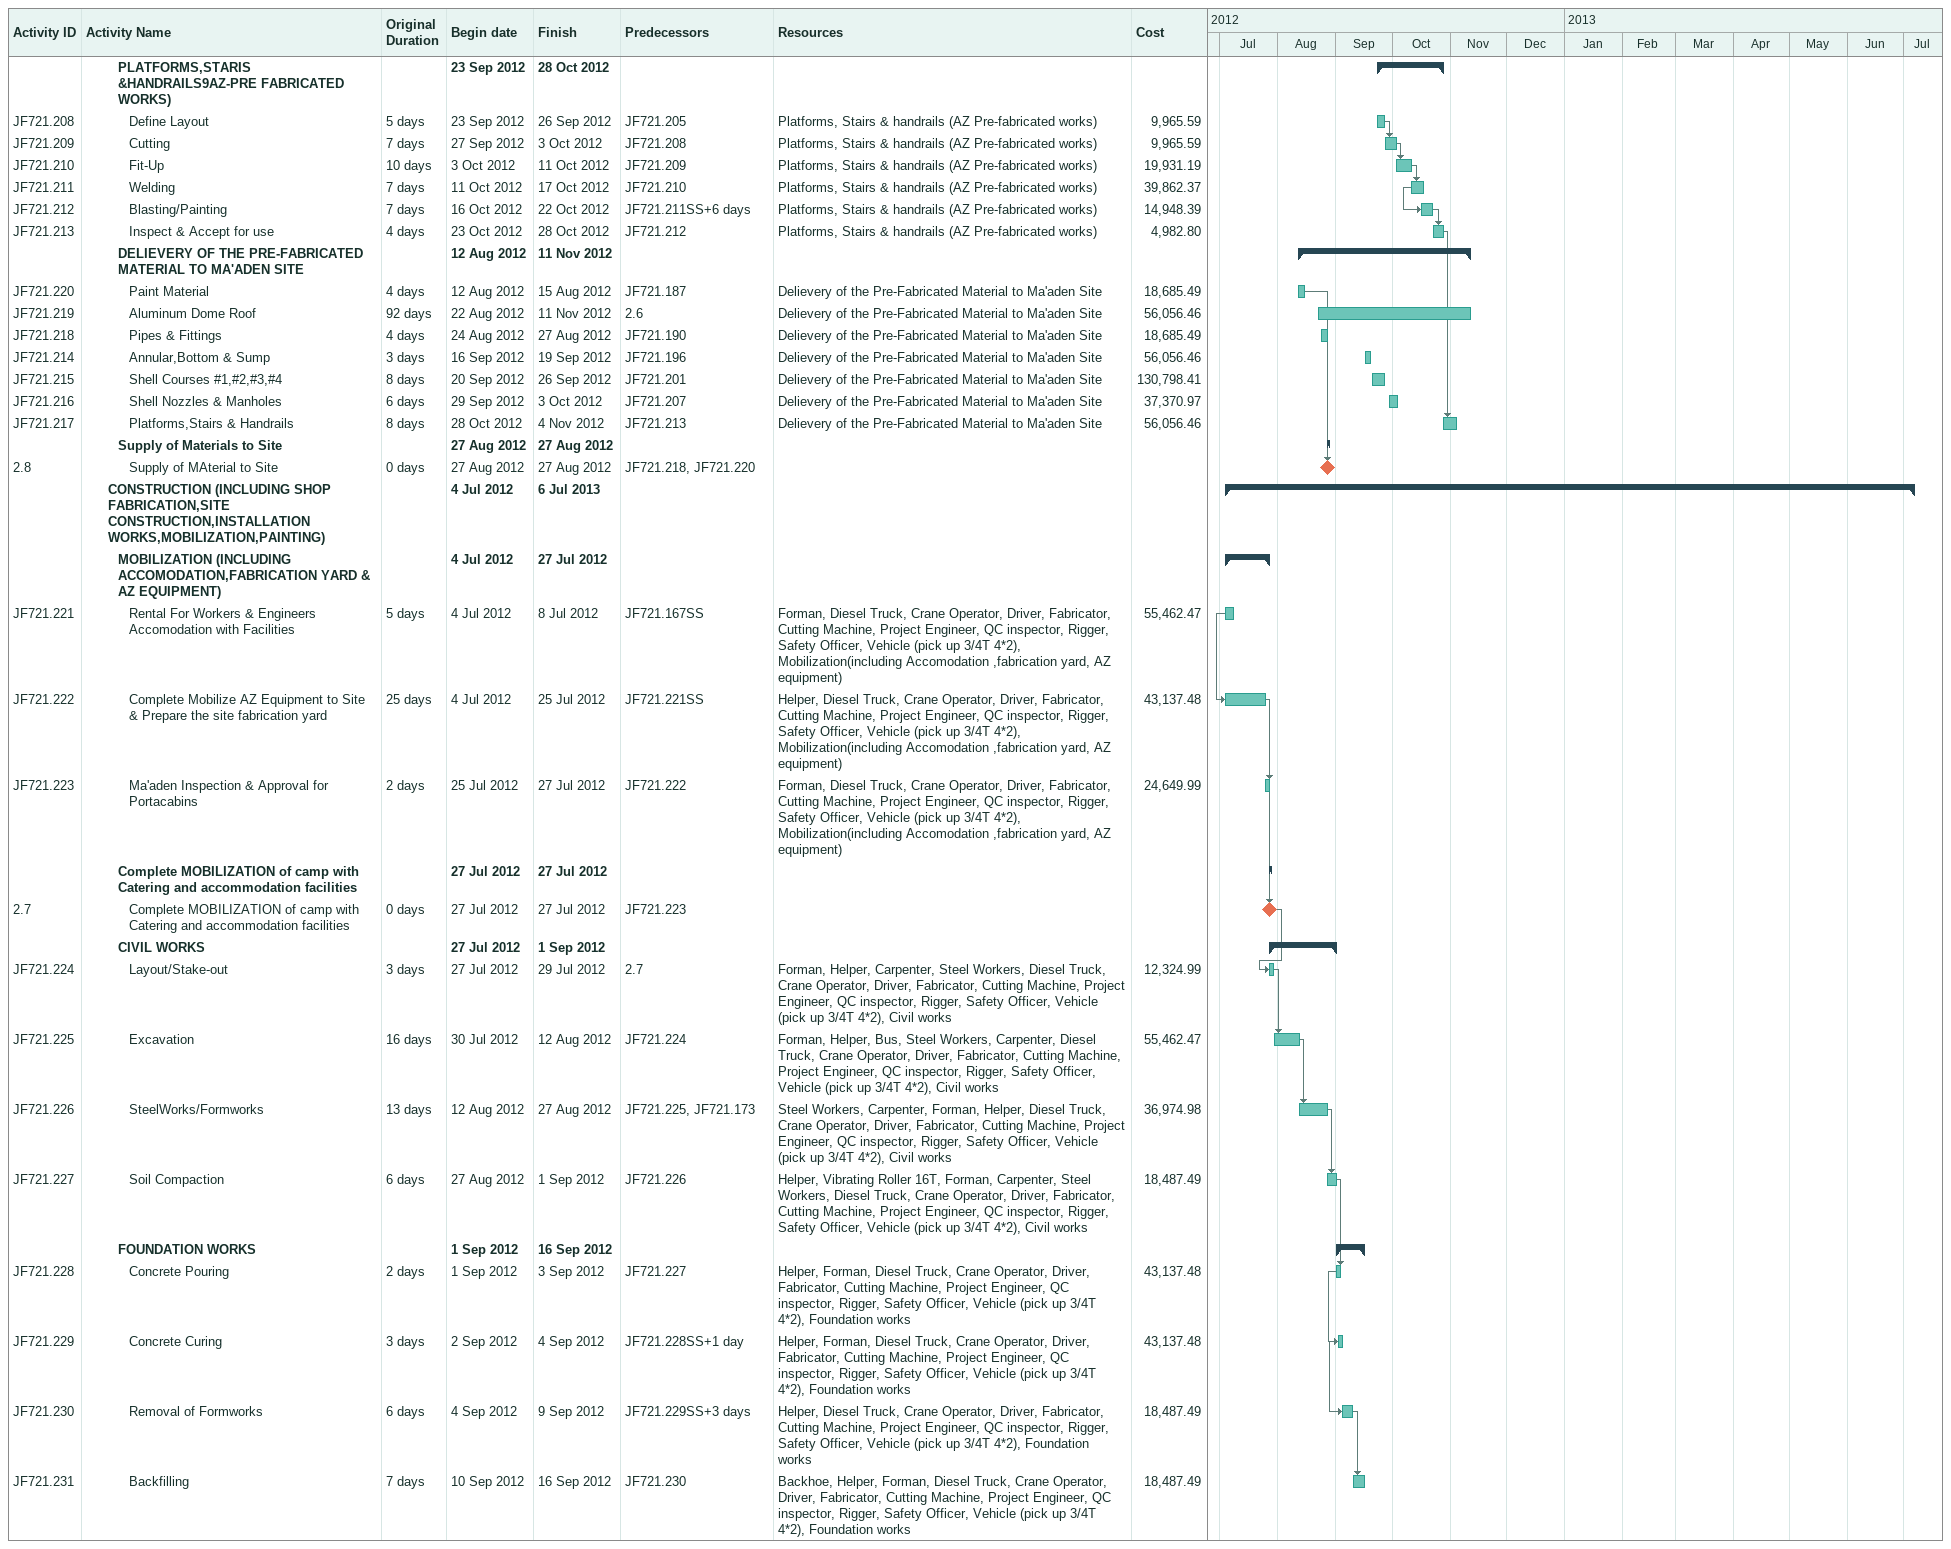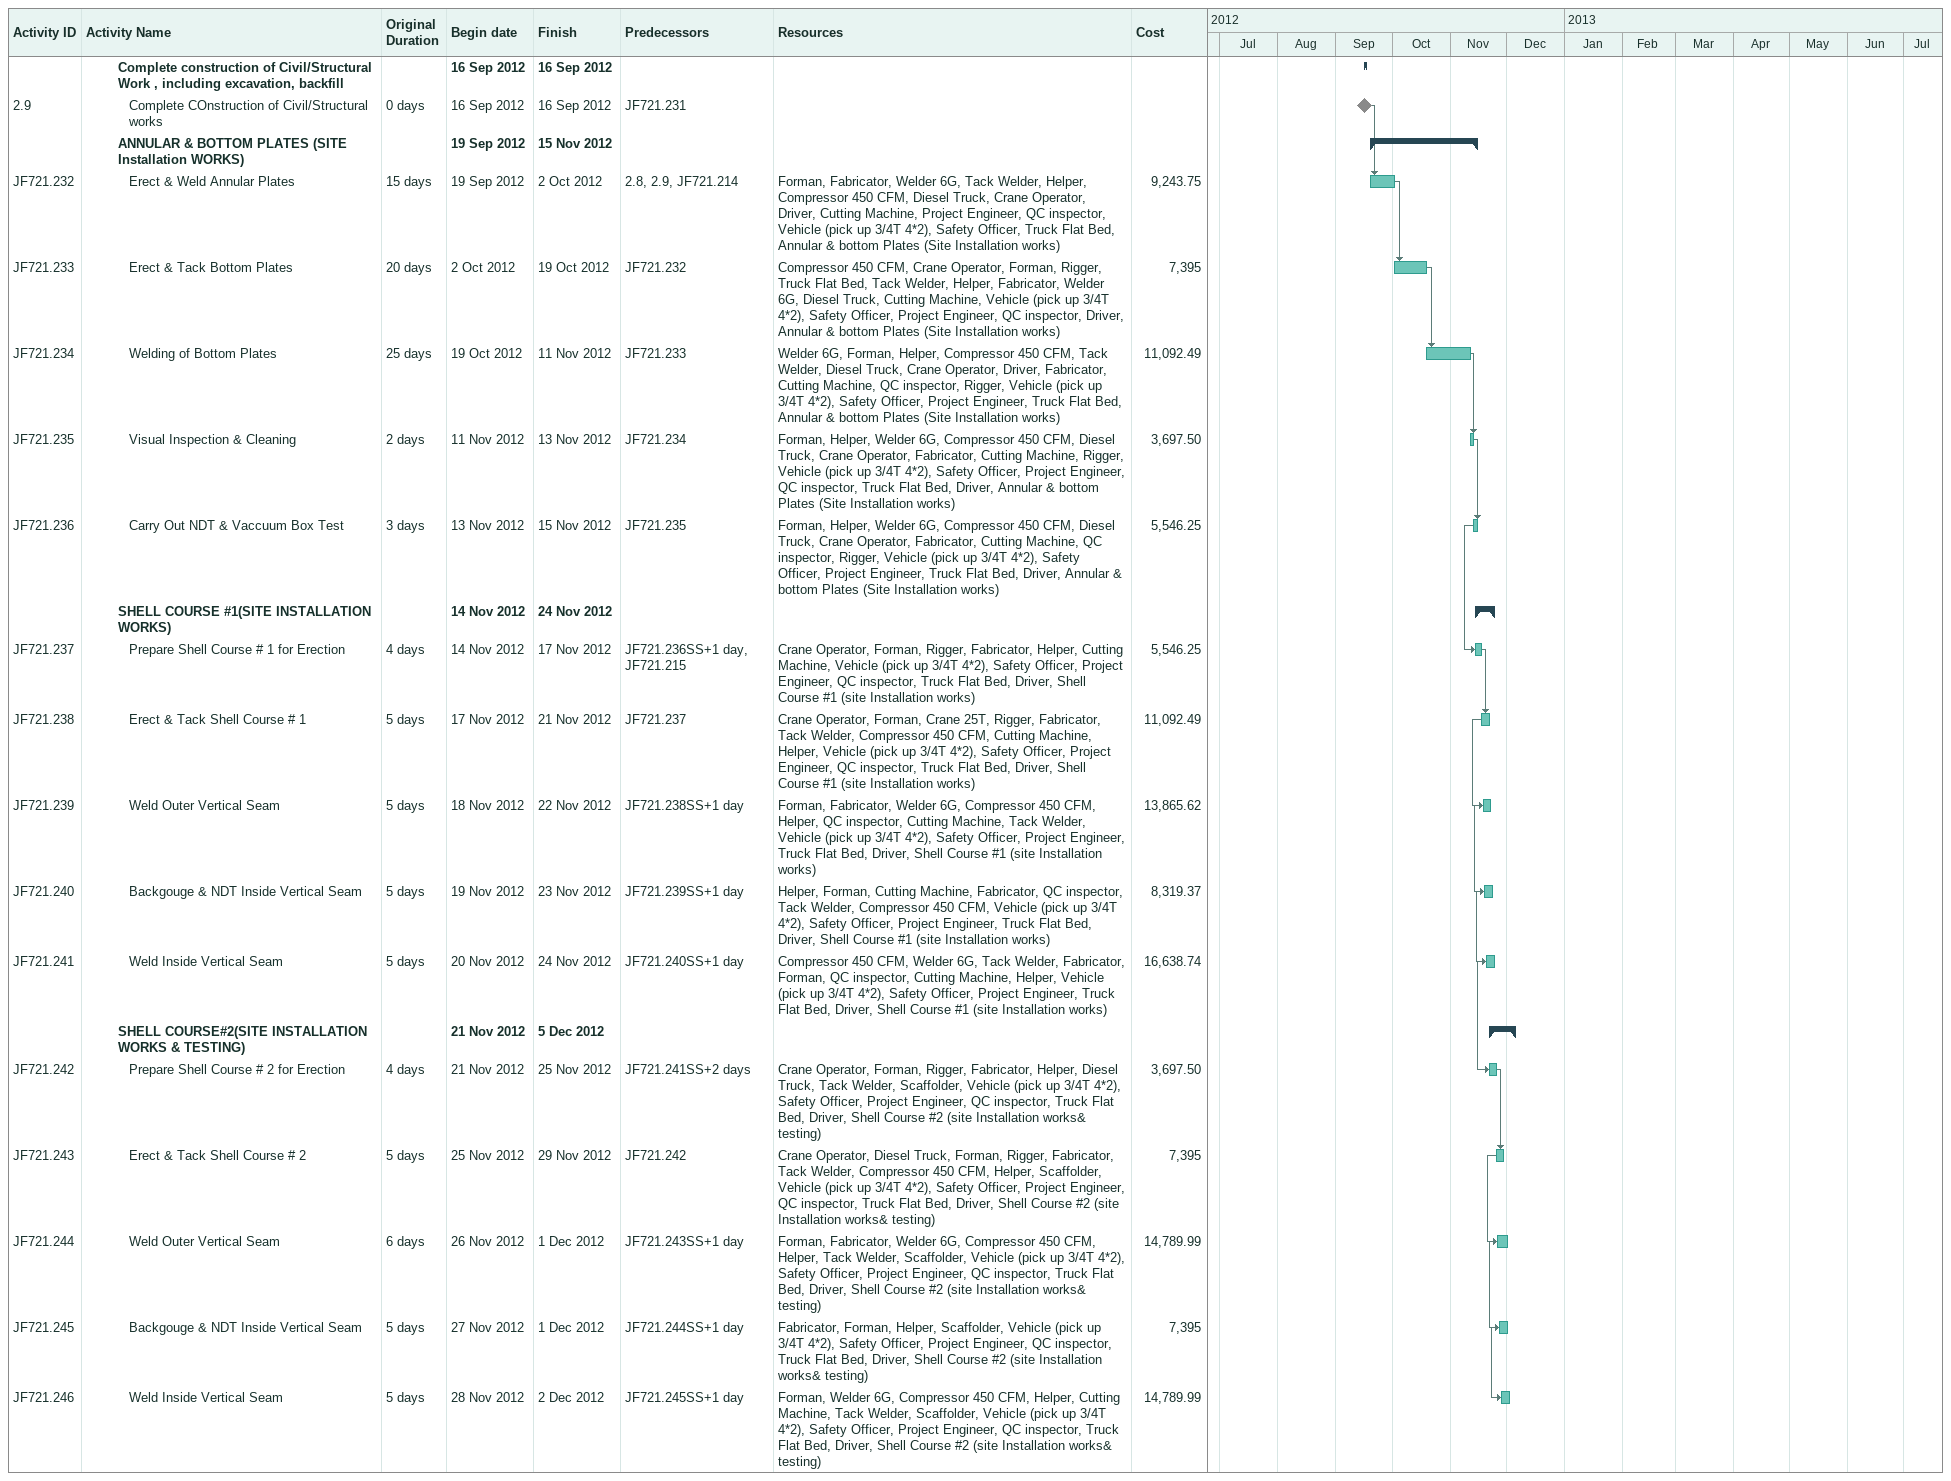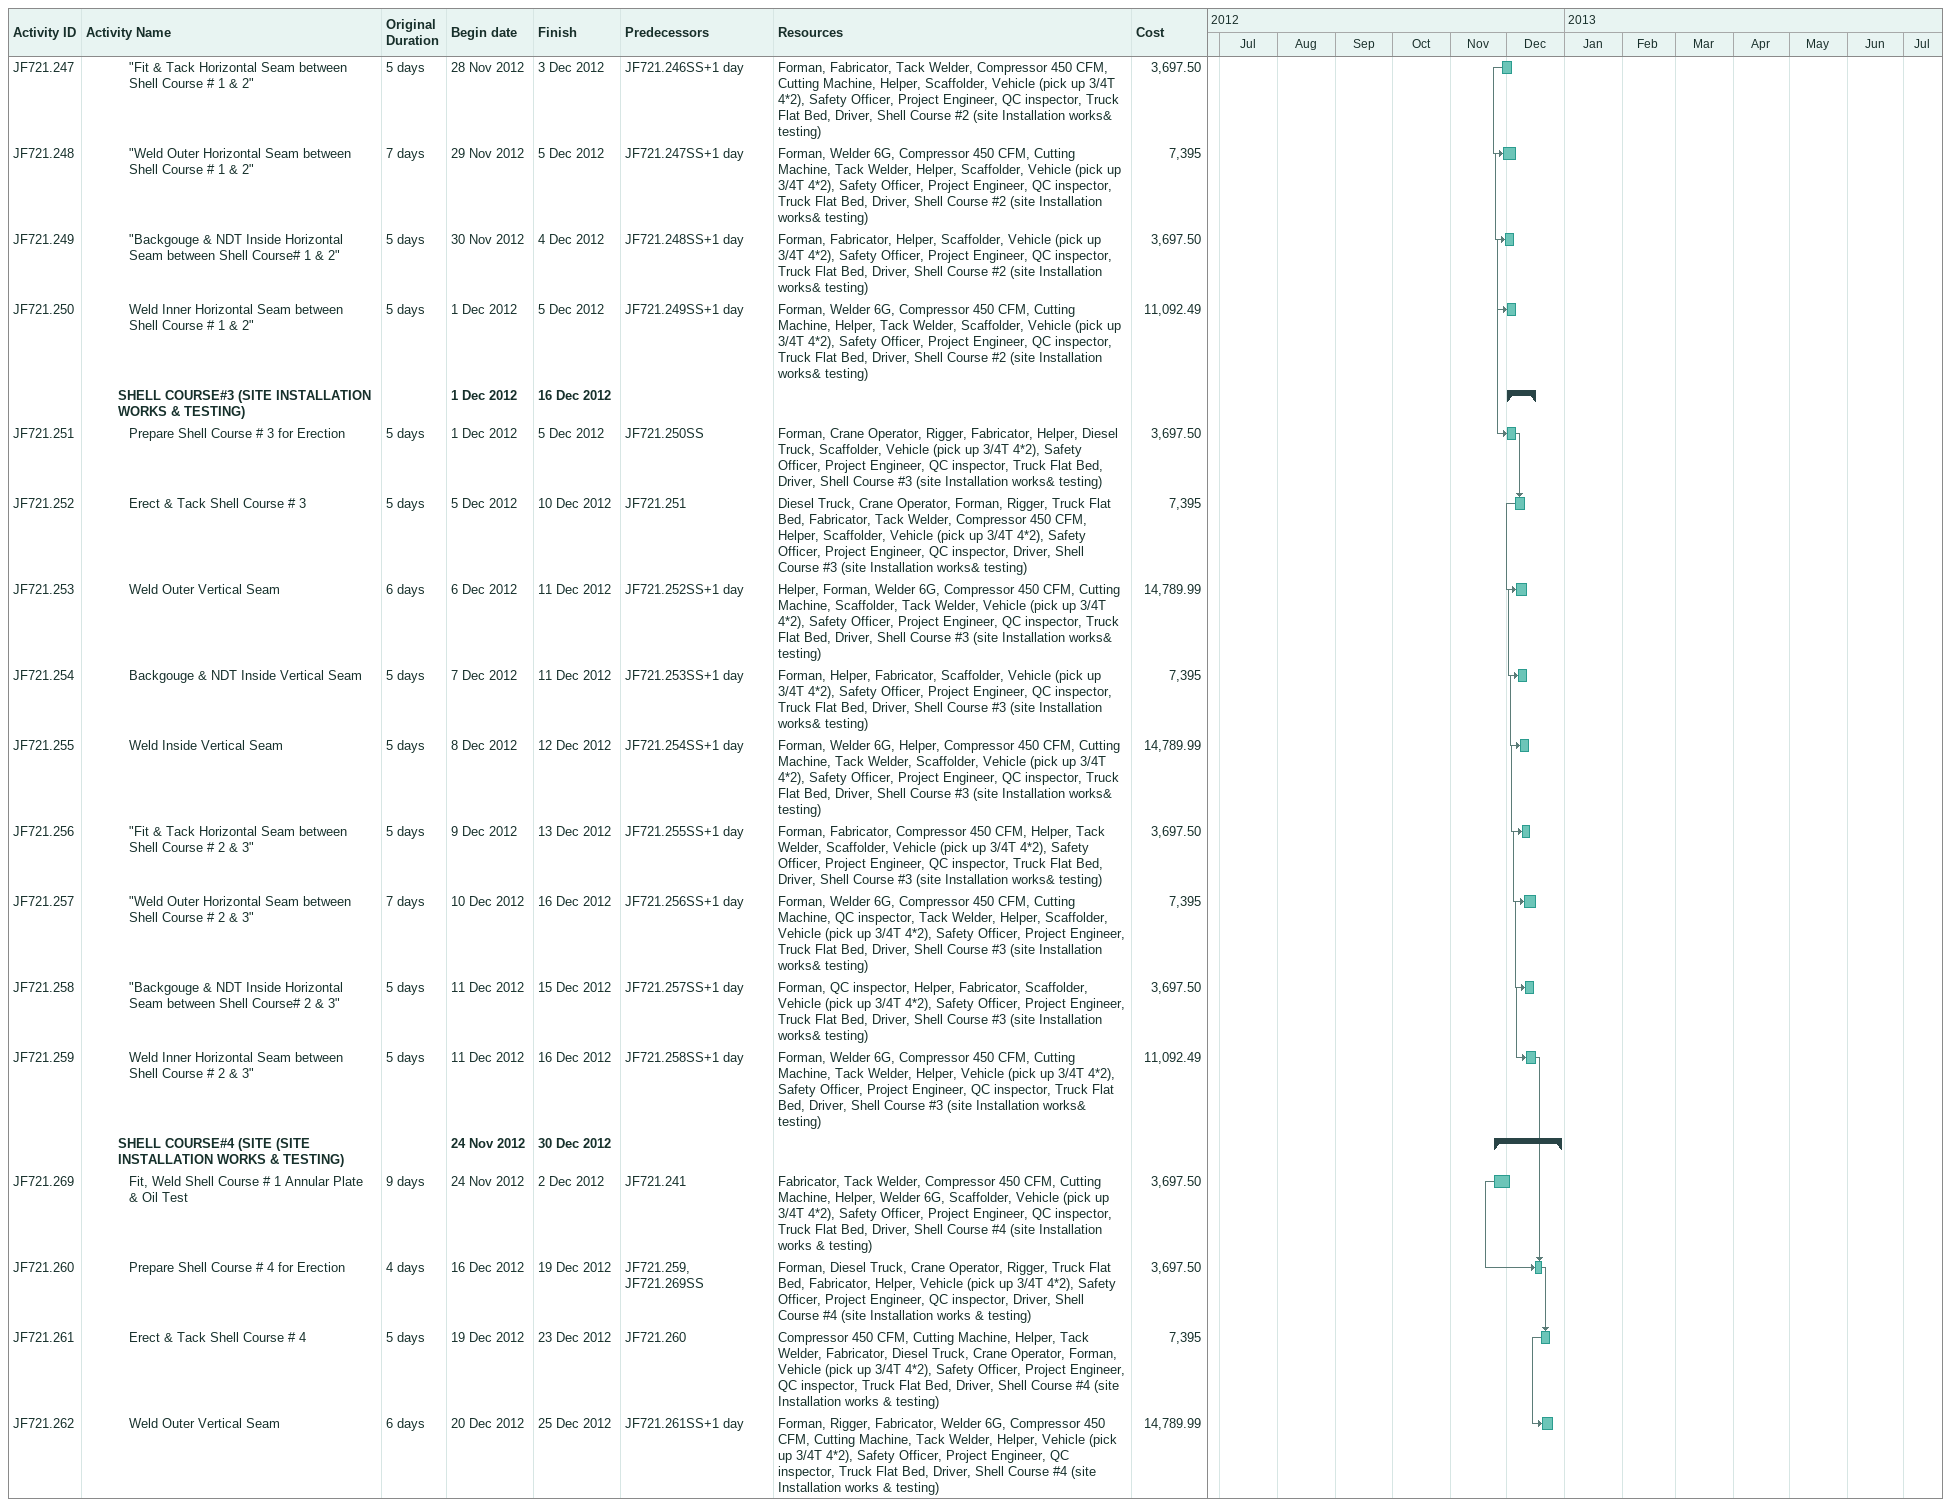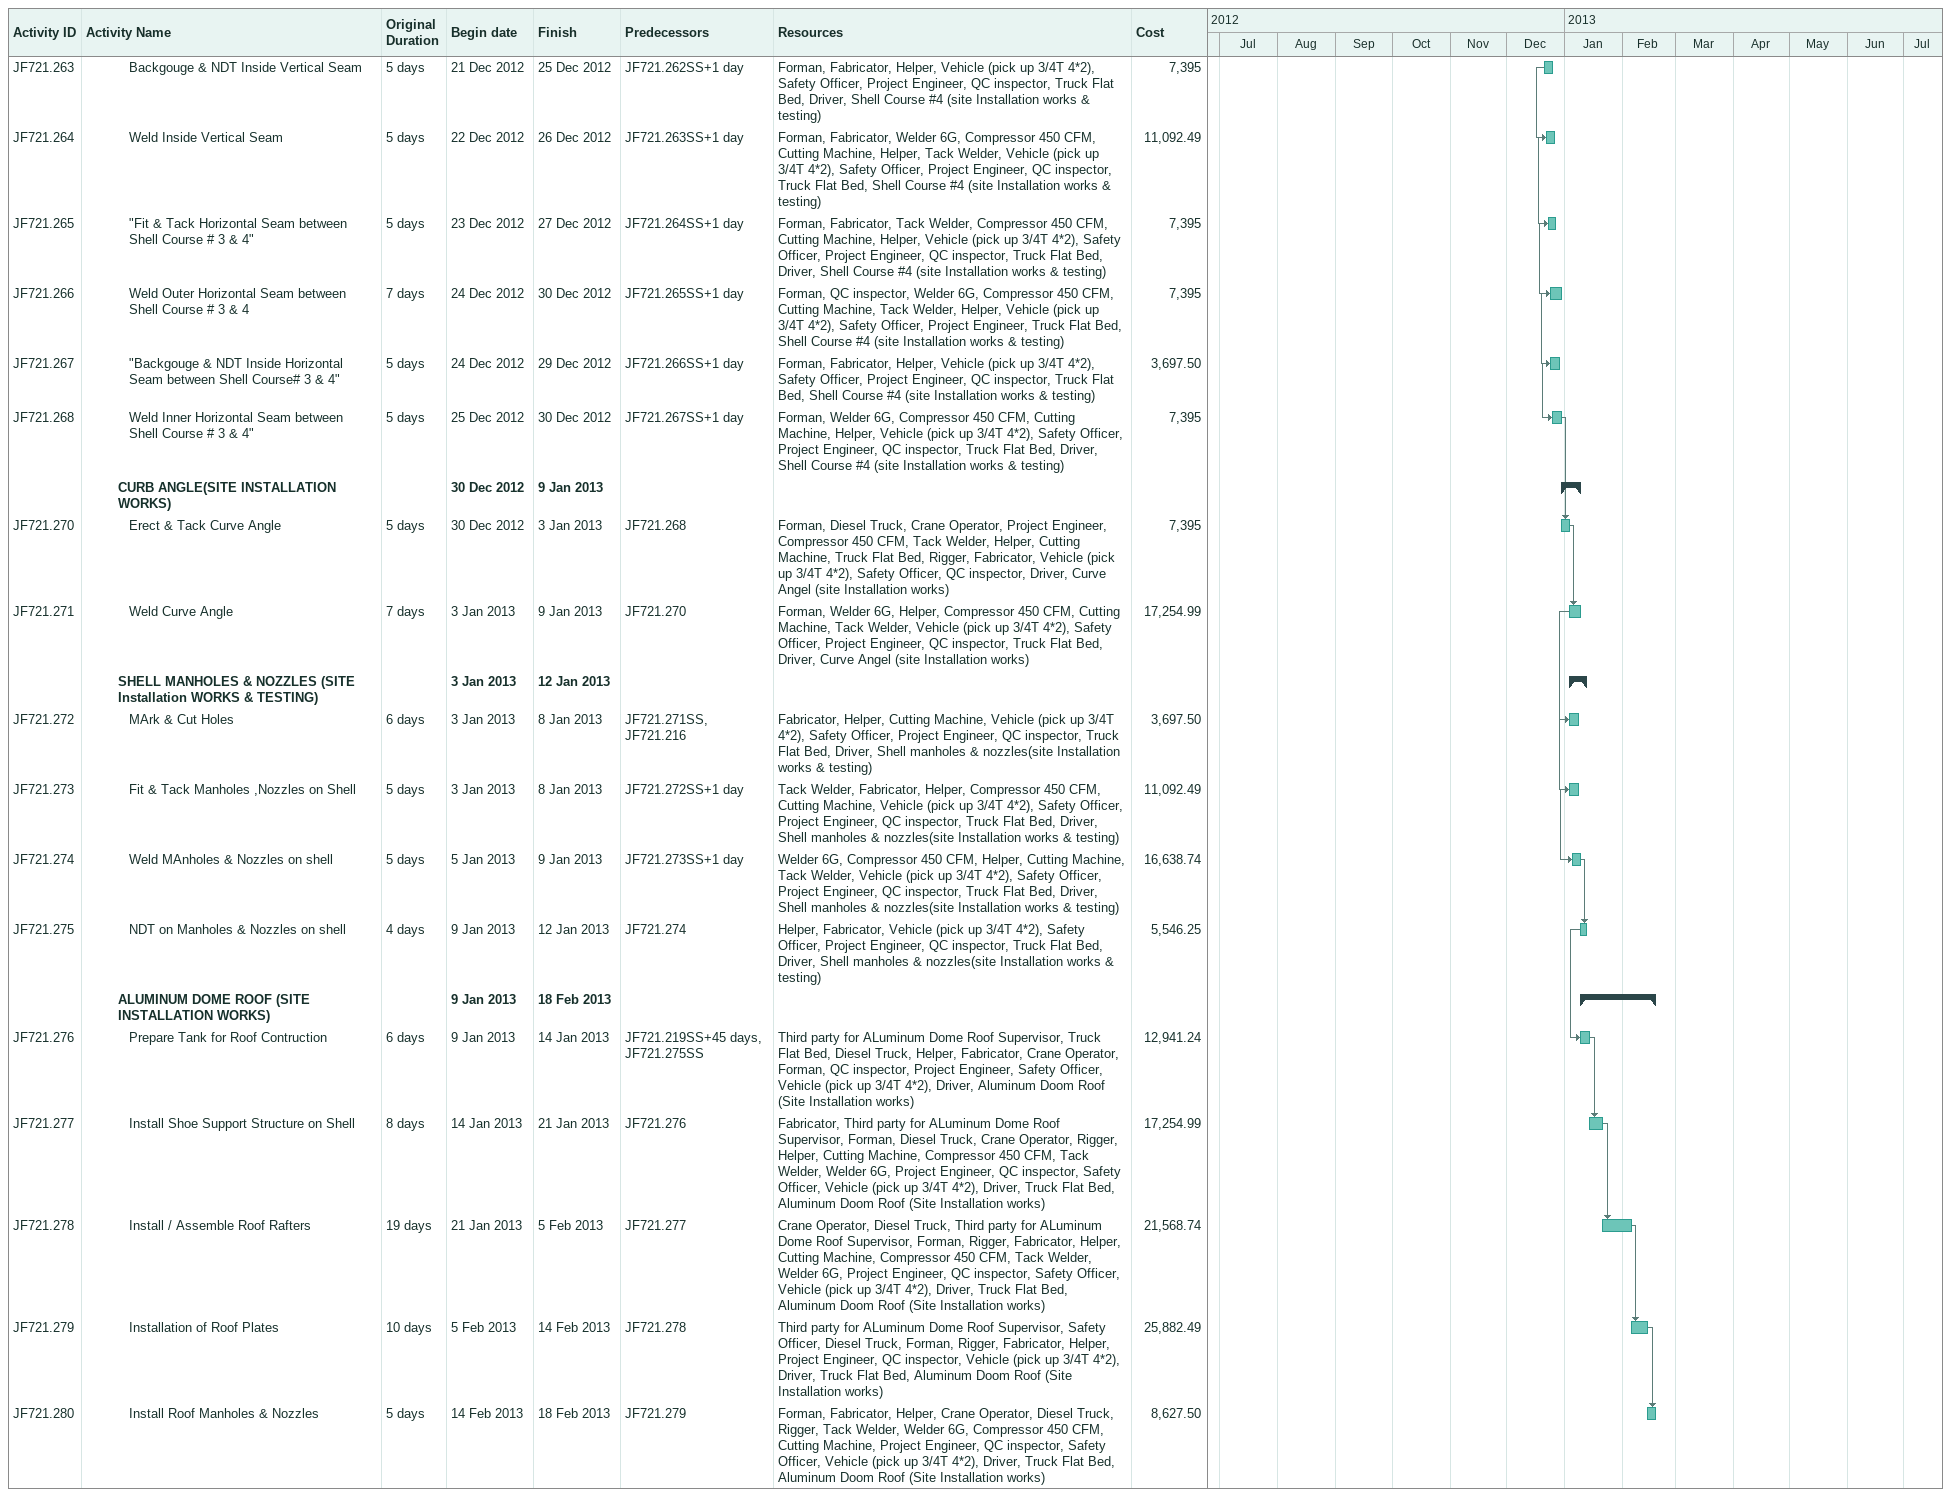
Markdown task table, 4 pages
| ID | Level | Task | Original duration | Start | Finish | Predecessors | Resources | Cost |
|---|---|---|---|---|---|---|---|---|
|  | 4 | **PLATFORMS,STARIS &HANDRAILS9AZ-PRE FABRICATED WORKS)** |  | 2012-09-23 | 2012-10-28 |  |  |  |
| JF721.208 | 5 | Define Layout | 5d | 2012-09-23 | 2012-09-26 | JF721.205 | Platforms, Stairs & handrails (AZ Pre-fabricated works) | 9965.59 |
| JF721.209 | 5 | Cutting | 7d | 2012-09-27 | 2012-10-03 | JF721.208 | Platforms, Stairs & handrails (AZ Pre-fabricated works) | 9965.59 |
| JF721.210 | 5 | Fit-Up | 10d | 2012-10-03 | 2012-10-11 | JF721.209 | Platforms, Stairs & handrails (AZ Pre-fabricated works) | 19931.19 |
| JF721.211 | 5 | Welding | 7d | 2012-10-11 | 2012-10-17 | JF721.210 | Platforms, Stairs & handrails (AZ Pre-fabricated works) | 39862.37 |
| JF721.212 | 5 | Blasting/Painting | 7d | 2012-10-16 | 2012-10-22 | JF721.211SS+6d | Platforms, Stairs & handrails (AZ Pre-fabricated works) | 14948.39 |
| JF721.213 | 5 | Inspect & Accept for use | 4d | 2012-10-23 | 2012-10-28 | JF721.212 | Platforms, Stairs & handrails (AZ Pre-fabricated works) | 4982.80 |
|  | 4 | **DELIEVERY OF THE PRE-FABRICATED MATERIAL TO MA'ADEN SITE** |  | 2012-08-12 | 2012-11-11 |  |  |  |
| JF721.220 | 5 | Paint Material | 4d | 2012-08-12 | 2012-08-15 | JF721.187 | Delievery of the Pre-Fabricated Material to Ma'aden Site | 18685.49 |
| JF721.219 | 5 | Aluminum Dome Roof | 92d | 2012-08-22 | 2012-11-11 | 2.6 | Delievery of the Pre-Fabricated Material to Ma'aden Site | 56056.46 |
| JF721.218 | 5 | Pipes & Fittings | 4d | 2012-08-24 | 2012-08-27 | JF721.190 | Delievery of the Pre-Fabricated Material to Ma'aden Site | 18685.49 |
| JF721.214 | 5 | Annular,Bottom & Sump | 3d | 2012-09-16 | 2012-09-19 | JF721.196 | Delievery of the Pre-Fabricated Material to Ma'aden Site | 56056.46 |
| JF721.215 | 5 | Shell Courses #1,#2,#3,#4 | 8d | 2012-09-20 | 2012-09-26 | JF721.201 | Delievery of the Pre-Fabricated Material to Ma'aden Site | 130798.41 |
| JF721.216 | 5 | Shell Nozzles & Manholes | 6d | 2012-09-29 | 2012-10-03 | JF721.207 | Delievery of the Pre-Fabricated Material to Ma'aden Site | 37370.97 |
| JF721.217 | 5 | Platforms,Stairs & Handrails | 8d | 2012-10-28 | 2012-11-04 | JF721.213 | Delievery of the Pre-Fabricated Material to Ma'aden Site | 56056.46 |
|  | 4 | **Supply of Materials to Site** |  | 2012-08-27 | 2012-08-27 |  |  |  |
| 2.8 | 5 | Supply of MAterial to Site | 0d | 2012-08-27 | 2012-08-27 | JF721.218, JF721.220 |  |  |
|  | 3 | **CONSTRUCTION (INCLUDING SHOP FABRICATION,SITE CONSTRUCTION,INSTALLATION WORKS,MOBILIZATION,PAINTING)** |  | 2012-07-04 | 2013-07-06 |  |  |  |
|  | 4 | **MOBILIZATION (INCLUDING ACCOMODATION,FABRICATION YARD & AZ EQUIPMENT)** |  | 2012-07-04 | 2012-07-27 |  |  |  |
| JF721.221 | 5 | Rental For Workers & Engineers Accomodation with Facilities | 5d | 2012-07-04 | 2012-07-08 | JF721.167SS | Forman, Diesel Truck, Crane Operator, Driver, Fabricator, Cutting Machine, Project Engineer, QC inspector, Rigger, Safety Officer, Vehicle (pick up 3/4T 4*2), Mobilization(including Accomodation ,fabrication yard, AZ equipment) | 55462.47 |
| JF721.222 | 5 | Complete Mobilize AZ Equipment to Site & Prepare the site fabrication yard | 25d | 2012-07-04 | 2012-07-25 | JF721.221SS | Helper, Diesel Truck, Crane Operator, Driver, Fabricator, Cutting Machine, Project Engineer, QC inspector, Rigger, Safety Officer, Vehicle (pick up 3/4T 4*2), Mobilization(including Accomodation ,fabrication yard, AZ equipment) | 43137.48 |
| JF721.223 | 5 | Ma'aden Inspection & Approval for Portacabins | 2d | 2012-07-25 | 2012-07-27 | JF721.222 | Forman, Diesel Truck, Crane Operator, Driver, Fabricator, Cutting Machine, Project Engineer, QC inspector, Rigger, Safety Officer, Vehicle (pick up 3/4T 4*2), Mobilization(including Accomodation ,fabrication yard, AZ equipment) | 24649.99 |
|  | 4 | **Complete MOBILIZATION of camp with Catering and accommodation facilities** |  | 2012-07-27 | 2012-07-27 |  |  |  |
| 2.7 | 5 | Complete MOBILIZATION of camp with Catering and accommodation facilities | 0d | 2012-07-27 | 2012-07-27 | JF721.223 |  |  |
|  | 4 | **CIVIL WORKS** |  | 2012-07-27 | 2012-09-01 |  |  |  |
| JF721.224 | 5 | Layout/Stake-out | 3d | 2012-07-27 | 2012-07-29 | 2.7 | Forman, Helper, Carpenter, Steel Workers, Diesel Truck, Crane Operator, Driver, Fabricator, Cutting Machine, Project Engineer, QC inspector, Rigger, Safety Officer, Vehicle (pick up 3/4T 4*2), Civil works | 12324.99 |
| JF721.225 | 5 | Excavation | 16d | 2012-07-30 | 2012-08-12 | JF721.224 | Forman, Helper, Bus, Steel Workers, Carpenter, Diesel Truck, Crane Operator, Driver, Fabricator, Cutting Machine, Project Engineer, QC inspector, Rigger, Safety Officer, Vehicle (pick up 3/4T 4*2), Civil works | 55462.47 |
| JF721.226 | 5 | SteelWorks/Formworks | 13d | 2012-08-12 | 2012-08-27 | JF721.225, JF721.173 | Steel Workers, Carpenter, Forman, Helper, Diesel Truck, Crane Operator, Driver, Fabricator, Cutting Machine, Project Engineer, QC inspector, Rigger, Safety Officer, Vehicle (pick up 3/4T 4*2), Civil works | 36974.98 |
| JF721.227 | 5 | Soil Compaction | 6d | 2012-08-27 | 2012-09-01 | JF721.226 | Helper, Vibrating Roller 16T, Forman, Carpenter, Steel Workers, Diesel Truck, Crane Operator, Driver, Fabricator, Cutting Machine, Project Engineer, QC inspector, Rigger, Safety Officer, Vehicle (pick up 3/4T 4*2), Civil works | 18487.49 |
|  | 4 | **FOUNDATION WORKS** |  | 2012-09-01 | 2012-09-16 |  |  |  |
| JF721.228 | 5 | Concrete Pouring | 2d | 2012-09-01 | 2012-09-03 | JF721.227 | Helper, Forman, Diesel Truck, Crane Operator, Driver, Fabricator, Cutting Machine, Project Engineer, QC inspector, Rigger, Safety Officer, Vehicle (pick up 3/4T 4*2), Foundation works | 43137.48 |
| JF721.229 | 5 | Concrete Curing | 3d | 2012-09-02 | 2012-09-04 | JF721.228SS+1d | Helper, Forman, Diesel Truck, Crane Operator, Driver, Fabricator, Cutting Machine, Project Engineer, QC inspector, Rigger, Safety Officer, Vehicle (pick up 3/4T 4*2), Foundation works | 43137.48 |
| JF721.230 | 5 | Removal of Formworks | 6d | 2012-09-04 | 2012-09-09 | JF721.229SS+3d | Helper, Diesel Truck, Crane Operator, Driver, Fabricator, Cutting Machine, Project Engineer, QC inspector, Rigger, Safety Officer, Vehicle (pick up 3/4T 4*2), Foundation works | 18487.49 |
| JF721.231 | 5 | Backfilling | 7d | 2012-09-10 | 2012-09-16 | JF721.230 | Backhoe, Helper, Forman, Diesel Truck, Crane Operator, Driver, Fabricator, Cutting Machine, Project Engineer, QC inspector, Rigger, Safety Officer, Vehicle (pick up 3/4T 4*2), Foundation works | 18487.49 |
|  | 4 | **Complete construction of Civil/Structural Work , including excavation, backfill** |  | 2012-09-16 | 2012-09-16 |  |  |  |
| 2.9 | 5 | Complete COnstruction of Civil/Structural works | 0d | 2012-09-16 | 2012-09-16 | JF721.231 |  |  |
|  | 4 | **ANNULAR & BOTTOM PLATES (SITE Installation WORKS)** |  | 2012-09-19 | 2012-11-15 |  |  |  |
| JF721.232 | 5 | Erect & Weld Annular Plates | 15d | 2012-09-19 | 2012-10-02 | 2.8, 2.9, JF721.214 | Forman, Fabricator, Welder 6G, Tack Welder, Helper, Compressor 450 CFM, Diesel Truck, Crane Operator, Driver, Cutting Machine, Project Engineer, QC inspector, Vehicle (pick up 3/4T 4*2), Safety Officer, Truck Flat Bed, Annular & bottom Plates (Site Installation works) | 9243.75 |
| JF721.233 | 5 | Erect & Tack Bottom Plates | 20d | 2012-10-02 | 2012-10-19 | JF721.232 | Compressor 450 CFM, Crane Operator, Forman, Rigger, Truck Flat Bed, Tack Welder, Helper, Fabricator, Welder 6G, Diesel Truck, Cutting Machine, Vehicle (pick up 3/4T 4*2), Safety Officer, Project Engineer, QC inspector, Driver, Annular & bottom Plates (Site Installation works) | 7395 |
| JF721.234 | 5 | Welding of Bottom Plates | 25d | 2012-10-19 | 2012-11-11 | JF721.233 | Welder 6G, Forman, Helper, Compressor 450 CFM, Tack Welder, Diesel Truck, Crane Operator, Driver, Fabricator, Cutting Machine, QC inspector, Rigger, Vehicle (pick up 3/4T 4*2), Safety Officer, Project Engineer, Truck Flat Bed, Annular & bottom Plates (Site Installation works) | 11092.49 |
| JF721.235 | 5 | Visual Inspection & Cleaning | 2d | 2012-11-11 | 2012-11-13 | JF721.234 | Forman, Helper, Welder 6G, Compressor 450 CFM, Diesel Truck, Crane Operator, Fabricator, Cutting Machine, Rigger, Vehicle (pick up 3/4T 4*2), Safety Officer, Project Engineer, QC inspector, Truck Flat Bed, Driver, Annular & bottom Plates (Site Installation works) | 3697.50 |
| JF721.236 | 5 | Carry Out NDT & Vaccuum Box Test | 3d | 2012-11-13 | 2012-11-15 | JF721.235 | Forman, Helper, Welder 6G, Compressor 450 CFM, Diesel Truck, Crane Operator, Fabricator, Cutting Machine, QC inspector, Rigger, Vehicle (pick up 3/4T 4*2), Safety Officer, Project Engineer, Truck Flat Bed, Driver, Annular & bottom Plates (Site Installation works) | 5546.25 |
|  | 4 | **SHELL COURSE #1(SITE INSTALLATION WORKS)** |  | 2012-11-14 | 2012-11-24 |  |  |  |
| JF721.237 | 5 | Prepare Shell Course # 1 for Erection | 4d | 2012-11-14 | 2012-11-17 | JF721.236SS+1d, JF721.215 | Crane Operator, Forman, Rigger, Fabricator, Helper, Cutting Machine, Vehicle (pick up 3/4T 4*2), Safety Officer, Project Engineer, QC inspector, Truck Flat Bed, Driver, Shell Course #1 (site Installation works) | 5546.25 |
| JF721.238 | 5 | Erect & Tack Shell Course # 1 | 5d | 2012-11-17 | 2012-11-21 | JF721.237 | Crane Operator, Forman, Crane 25T, Rigger, Fabricator, Tack Welder, Compressor 450 CFM, Cutting Machine, Helper, Vehicle (pick up 3/4T 4*2), Safety Officer, Project Engineer, QC inspector, Truck Flat Bed, Driver, Shell Course #1 (site Installation works) | 11092.49 |
| JF721.239 | 5 | Weld Outer Vertical Seam | 5d | 2012-11-18 | 2012-11-22 | JF721.238SS+1d | Forman, Fabricator, Welder 6G, Compressor 450 CFM, Helper, QC inspector, Cutting Machine, Tack Welder, Vehicle (pick up 3/4T 4*2), Safety Officer, Project Engineer, Truck Flat Bed, Driver, Shell Course #1 (site Installation works) | 13865.62 |
| JF721.240 | 5 | Backgouge & NDT Inside Vertical Seam | 5d | 2012-11-19 | 2012-11-23 | JF721.239SS+1d | Helper, Forman, Cutting Machine, Fabricator, QC inspector, Tack Welder, Compressor 450 CFM, Vehicle (pick up 3/4T 4*2), Safety Officer, Project Engineer, Truck Flat Bed, Driver, Shell Course #1 (site Installation works) | 8319.37 |
| JF721.241 | 5 | Weld Inside Vertical Seam | 5d | 2012-11-20 | 2012-11-24 | JF721.240SS+1d | Compressor 450 CFM, Welder 6G, Tack Welder, Fabricator, Forman, QC inspector, Cutting Machine, Helper, Vehicle (pick up 3/4T 4*2), Safety Officer, Project Engineer, Truck Flat Bed, Driver, Shell Course #1 (site Installation works) | 16638.74 |
|  | 4 | **SHELL COURSE#2(SITE INSTALLATION WORKS & TESTING)** |  | 2012-11-21 | 2012-12-05 |  |  |  |
| JF721.242 | 5 | Prepare Shell Course # 2 for Erection | 4d | 2012-11-21 | 2012-11-25 | JF721.241SS+2d | Crane Operator, Forman, Rigger, Fabricator, Helper, Diesel Truck, Tack Welder, Scaffolder, Vehicle (pick up 3/4T 4*2), Safety Officer, Project Engineer, QC inspector, Truck Flat Bed, Driver, Shell Course #2 (site Installation works& testing) | 3697.50 |
| JF721.243 | 5 | Erect & Tack Shell Course # 2 | 5d | 2012-11-25 | 2012-11-29 | JF721.242 | Crane Operator, Diesel Truck, Forman, Rigger, Fabricator, Tack Welder, Compressor 450 CFM, Helper, Scaffolder, Vehicle (pick up 3/4T 4*2), Safety Officer, Project Engineer, QC inspector, Truck Flat Bed, Driver, Shell Course #2 (site Installation works& testing) | 7395 |
| JF721.244 | 5 | Weld Outer Vertical Seam | 6d | 2012-11-26 | 2012-12-01 | JF721.243SS+1d | Forman, Fabricator, Welder 6G, Compressor 450 CFM, Helper, Tack Welder, Scaffolder, Vehicle (pick up 3/4T 4*2), Safety Officer, Project Engineer, QC inspector, Truck Flat Bed, Driver, Shell Course #2 (site Installation works& testing) | 14789.99 |
| JF721.245 | 5 | Backgouge & NDT Inside Vertical Seam | 5d | 2012-11-27 | 2012-12-01 | JF721.244SS+1d | Fabricator, Forman, Helper, Scaffolder, Vehicle (pick up 3/4T 4*2), Safety Officer, Project Engineer, QC inspector, Truck Flat Bed, Driver, Shell Course #2 (site Installation works& testing) | 7395 |
| JF721.246 | 5 | Weld Inside Vertical Seam | 5d | 2012-11-28 | 2012-12-02 | JF721.245SS+1d | Forman, Welder 6G, Compressor 450 CFM, Helper, Cutting Machine, Tack Welder, Scaffolder, Vehicle (pick up 3/4T 4*2), Safety Officer, Project Engineer, QC inspector, Truck Flat Bed, Driver, Shell Course #2 (site Installation works& testing) | 14789.99 |
| JF721.247 | 5 | "Fit & Tack Horizontal Seam between Shell Course # 1 & 2" | 5d | 2012-11-28 | 2012-12-03 | JF721.246SS+1d | Forman, Fabricator, Tack Welder, Compressor 450 CFM, Cutting Machine, Helper, Scaffolder, Vehicle (pick up 3/4T 4*2), Safety Officer, Project Engineer, QC inspector, Truck Flat Bed, Driver, Shell Course #2 (site Installation works& testing) | 3697.50 |
| JF721.248 | 5 | "Weld Outer Horizontal Seam between Shell Course # 1 & 2" | 7d | 2012-11-29 | 2012-12-05 | JF721.247SS+1d | Forman, Welder 6G, Compressor 450 CFM, Cutting Machine, Tack Welder, Helper, Scaffolder, Vehicle (pick up 3/4T 4*2), Safety Officer, Project Engineer, QC inspector, Truck Flat Bed, Driver, Shell Course #2 (site Installation works& testing) | 7395 |
| JF721.249 | 5 | "Backgouge & NDT Inside Horizontal Seam between Shell Course# 1 & 2" | 5d | 2012-11-30 | 2012-12-04 | JF721.248SS+1d | Forman, Fabricator, Helper, Scaffolder, Vehicle (pick up 3/4T 4*2), Safety Officer, Project Engineer, QC inspector, Truck Flat Bed, Driver, Shell Course #2 (site Installation works& testing) | 3697.50 |
| JF721.250 | 5 | Weld Inner Horizontal Seam between Shell Course # 1 & 2" | 5d | 2012-12-01 | 2012-12-05 | JF721.249SS+1d | Forman, Welder 6G, Compressor 450 CFM, Cutting Machine, Helper, Tack Welder, Scaffolder, Vehicle (pick up 3/4T 4*2), Safety Officer, Project Engineer, QC inspector, Truck Flat Bed, Driver, Shell Course #2 (site Installation works& testing) | 11092.49 |
|  | 4 | **SHELL COURSE#3 (SITE INSTALLATION WORKS & TESTING)** |  | 2012-12-01 | 2012-12-16 |  |  |  |
| JF721.251 | 5 | Prepare Shell Course # 3 for Erection | 5d | 2012-12-01 | 2012-12-05 | JF721.250SS | Forman, Crane Operator, Rigger, Fabricator, Helper, Diesel Truck, Scaffolder, Vehicle (pick up 3/4T 4*2), Safety Officer, Project Engineer, QC inspector, Truck Flat Bed, Driver, Shell Course #3 (site Installation works& testing) | 3697.50 |
| JF721.252 | 5 | Erect & Tack Shell Course # 3 | 5d | 2012-12-05 | 2012-12-10 | JF721.251 | Diesel Truck, Crane Operator, Forman, Rigger, Truck Flat Bed, Fabricator, Tack Welder, Compressor 450 CFM, Helper, Scaffolder, Vehicle (pick up 3/4T 4*2), Safety Officer, Project Engineer, QC inspector, Driver, Shell Course #3 (site Installation works& testing) | 7395 |
| JF721.253 | 5 | Weld Outer Vertical Seam | 6d | 2012-12-06 | 2012-12-11 | JF721.252SS+1d | Helper, Forman, Welder 6G, Compressor 450 CFM, Cutting Machine, Scaffolder, Tack Welder, Vehicle (pick up 3/4T 4*2), Safety Officer, Project Engineer, QC inspector, Truck Flat Bed, Driver, Shell Course #3 (site Installation works& testing) | 14789.99 |
| JF721.254 | 5 | Backgouge & NDT Inside Vertical Seam | 5d | 2012-12-07 | 2012-12-11 | JF721.253SS+1d | Forman, Helper, Fabricator, Scaffolder, Vehicle (pick up 3/4T 4*2), Safety Officer, Project Engineer, QC inspector, Truck Flat Bed, Driver, Shell Course #3 (site Installation works& testing) | 7395 |
| JF721.255 | 5 | Weld Inside Vertical Seam | 5d | 2012-12-08 | 2012-12-12 | JF721.254SS+1d | Forman, Welder 6G, Helper, Compressor 450 CFM, Cutting Machine, Tack Welder, Scaffolder, Vehicle (pick up 3/4T 4*2), Safety Officer, Project Engineer, QC inspector, Truck Flat Bed, Driver, Shell Course #3 (site Installation works& testing) | 14789.99 |
| JF721.256 | 5 | "Fit & Tack Horizontal Seam between Shell Course # 2 & 3" | 5d | 2012-12-09 | 2012-12-13 | JF721.255SS+1d | Forman, Fabricator, Compressor 450 CFM, Helper, Tack Welder, Scaffolder, Vehicle (pick up 3/4T 4*2), Safety Officer, Project Engineer, QC inspector, Truck Flat Bed, Driver, Shell Course #3 (site Installation works& testing) | 3697.50 |
| JF721.257 | 5 | "Weld Outer Horizontal Seam between Shell Course # 2 & 3" | 7d | 2012-12-10 | 2012-12-16 | JF721.256SS+1d | Forman, Welder 6G, Compressor 450 CFM, Cutting Machine, QC inspector, Tack Welder, Helper, Scaffolder, Vehicle (pick up 3/4T 4*2), Safety Officer, Project Engineer, Truck Flat Bed, Driver, Shell Course #3 (site Installation works& testing) | 7395 |
| JF721.258 | 5 | "Backgouge & NDT Inside Horizontal Seam between Shell Course# 2 & 3" | 5d | 2012-12-11 | 2012-12-15 | JF721.257SS+1d | Forman, QC inspector, Helper, Fabricator, Scaffolder, Vehicle (pick up 3/4T 4*2), Safety Officer, Project Engineer, Truck Flat Bed, Driver, Shell Course #3 (site Installation works& testing) | 3697.50 |
| JF721.259 | 5 | Weld Inner Horizontal Seam between Shell Course # 2 & 3" | 5d | 2012-12-11 | 2012-12-16 | JF721.258SS+1d | Forman, Welder 6G, Compressor 450 CFM, Cutting Machine, Tack Welder, Helper, Vehicle (pick up 3/4T 4*2), Safety Officer, Project Engineer, QC inspector, Truck Flat Bed, Driver, Shell Course #3 (site Installation works& testing) | 11092.49 |
|  | 4 | **SHELL COURSE#4 (SITE (SITE INSTALLATION WORKS & TESTING)** |  | 2012-11-24 | 2012-12-30 |  |  |  |
| JF721.269 | 5 | Fit, Weld Shell Course # 1 Annular Plate & Oil Test | 9d | 2012-11-24 | 2012-12-02 | JF721.241 | Fabricator, Tack Welder, Compressor 450 CFM, Cutting Machine, Helper, Welder 6G, Scaffolder, Vehicle (pick up 3/4T 4*2), Safety Officer, Project Engineer, QC inspector, Truck Flat Bed, Driver, Shell Course #4 (site Installation works & testing) | 3697.50 |
| JF721.260 | 5 | Prepare Shell Course # 4 for Erection | 4d | 2012-12-16 | 2012-12-19 | JF721.259, JF721.269SS | Forman, Diesel Truck, Crane Operator, Rigger, Truck Flat Bed, Fabricator, Helper, Vehicle (pick up 3/4T 4*2), Safety Officer, Project Engineer, QC inspector, Driver, Shell Course #4 (site Installation works & testing) | 3697.50 |
| JF721.261 | 5 | Erect & Tack Shell Course # 4 | 5d | 2012-12-19 | 2012-12-23 | JF721.260 | Compressor 450 CFM, Cutting Machine, Helper, Tack Welder, Fabricator, Diesel Truck, Crane Operator, Forman, Vehicle (pick up 3/4T 4*2), Safety Officer, Project Engineer, QC inspector, Truck Flat Bed, Driver, Shell Course #4 (site Installation works & testing) | 7395 |
| JF721.262 | 5 | Weld Outer Vertical Seam | 6d | 2012-12-20 | 2012-12-25 | JF721.261SS+1d | Forman, Rigger, Fabricator, Welder 6G, Compressor 450 CFM, Cutting Machine, Tack Welder, Helper, Vehicle (pick up 3/4T 4*2), Safety Officer, Project Engineer, QC inspector, Truck Flat Bed, Driver, Shell Course #4 (site Installation works & testing) | 14789.99 |
| JF721.263 | 5 | Backgouge & NDT Inside Vertical Seam | 5d | 2012-12-21 | 2012-12-25 | JF721.262SS+1d | Forman, Fabricator, Helper, Vehicle (pick up 3/4T 4*2), Safety Officer, Project Engineer, QC inspector, Truck Flat Bed, Driver, Shell Course #4 (site Installation works & testing) | 7395 |
| JF721.264 | 5 | Weld Inside Vertical Seam | 5d | 2012-12-22 | 2012-12-26 | JF721.263SS+1d | Forman, Fabricator, Welder 6G, Compressor 450 CFM, Cutting Machine, Helper, Tack Welder, Vehicle (pick up 3/4T 4*2), Safety Officer, Project Engineer, QC inspector, Truck Flat Bed, Shell Course #4 (site Installation works & testing) | 11092.49 |
| JF721.265 | 5 | "Fit & Tack Horizontal Seam between Shell Course # 3 & 4" | 5d | 2012-12-23 | 2012-12-27 | JF721.264SS+1d | Forman, Fabricator, Tack Welder, Compressor 450 CFM, Cutting Machine, Helper, Vehicle (pick up 3/4T 4*2), Safety Officer, Project Engineer, QC inspector, Truck Flat Bed, Driver, Shell Course #4 (site Installation works & testing) | 7395 |
| JF721.266 | 5 | Weld Outer Horizontal Seam between Shell Course # 3 & 4 | 7d | 2012-12-24 | 2012-12-30 | JF721.265SS+1d | Forman, QC inspector, Welder 6G, Compressor 450 CFM, Cutting Machine, Tack Welder, Helper, Vehicle (pick up 3/4T 4*2), Safety Officer, Project Engineer, Truck Flat Bed, Shell Course #4 (site Installation works & testing) | 7395 |
| JF721.267 | 5 | "Backgouge & NDT Inside Horizontal Seam between Shell Course# 3 & 4" | 5d | 2012-12-24 | 2012-12-29 | JF721.266SS+1d | Forman, Fabricator, Helper, Vehicle (pick up 3/4T 4*2), Safety Officer, Project Engineer, QC inspector, Truck Flat Bed, Shell Course #4 (site Installation works & testing) | 3697.50 |
| JF721.268 | 5 | Weld Inner Horizontal Seam between Shell Course # 3 & 4" | 5d | 2012-12-25 | 2012-12-30 | JF721.267SS+1d | Forman, Welder 6G, Compressor 450 CFM, Cutting Machine, Helper, Vehicle (pick up 3/4T 4*2), Safety Officer, Project Engineer, QC inspector, Truck Flat Bed, Driver, Shell Course #4 (site Installation works & testing) | 7395 |
|  | 4 | **CURB ANGLE(SITE INSTALLATION WORKS)** |  | 2012-12-30 | 2013-01-09 |  |  |  |
| JF721.270 | 5 | Erect & Tack Curve Angle | 5d | 2012-12-30 | 2013-01-03 | JF721.268 | Forman, Diesel Truck, Crane Operator, Project Engineer, Compressor 450 CFM, Tack Welder, Helper, Cutting Machine, Truck Flat Bed, Rigger, Fabricator, Vehicle (pick up 3/4T 4*2), Safety Officer, QC inspector, Driver, Curve Angel (site Installation works) | 7395 |
| JF721.271 | 5 | Weld Curve Angle | 7d | 2013-01-03 | 2013-01-09 | JF721.270 | Forman, Welder 6G, Helper, Compressor 450 CFM, Cutting Machine, Tack Welder, Vehicle (pick up 3/4T 4*2), Safety Officer, Project Engineer, QC inspector, Truck Flat Bed, Driver, Curve Angel (site Installation works) | 17254.99 |
|  | 4 | **SHELL MANHOLES & NOZZLES (SITE Installation WORKS & TESTING)** |  | 2013-01-03 | 2013-01-12 |  |  |  |
| JF721.272 | 5 | MArk & Cut Holes | 6d | 2013-01-03 | 2013-01-08 | JF721.271SS, JF721.216 | Fabricator, Helper, Cutting Machine, Vehicle (pick up 3/4T 4*2), Safety Officer, Project Engineer, QC inspector, Truck Flat Bed, Driver, Shell manholes & nozzles(site Installation works & testing) | 3697.50 |
| JF721.273 | 5 | Fit & Tack Manholes ,Nozzles on Shell | 5d | 2013-01-03 | 2013-01-08 | JF721.272SS+1d | Tack Welder, Fabricator, Helper, Compressor 450 CFM, Cutting Machine, Vehicle (pick up 3/4T 4*2), Safety Officer, Project Engineer, QC inspector, Truck Flat Bed, Driver, Shell manholes & nozzles(site Installation works & testing) | 11092.49 |
| JF721.274 | 5 | Weld MAnholes & Nozzles on shell | 5d | 2013-01-05 | 2013-01-09 | JF721.273SS+1d | Welder 6G, Compressor 450 CFM, Helper, Cutting Machine, Tack Welder, Vehicle (pick up 3/4T 4*2), Safety Officer, Project Engineer, QC inspector, Truck Flat Bed, Driver, Shell manholes & nozzles(site Installation works & testing) | 16638.74 |
| JF721.275 | 5 | NDT on Manholes & Nozzles on shell | 4d | 2013-01-09 | 2013-01-12 | JF721.274 | Helper, Fabricator, Vehicle (pick up 3/4T 4*2), Safety Officer, Project Engineer, QC inspector, Truck Flat Bed, Driver, Shell manholes & nozzles(site Installation works & testing) | 5546.25 |
|  | 4 | **ALUMINUM DOME ROOF (SITE INSTALLATION WORKS)** |  | 2013-01-09 | 2013-02-18 |  |  |  |
| JF721.276 | 5 | Prepare Tank for Roof Contruction | 6d | 2013-01-09 | 2013-01-14 | JF721.219SS+45d, JF721.275SS | Third party for ALuminum Dome Roof Supervisor, Truck Flat Bed, Diesel Truck, Helper, Fabricator, Crane Operator, Forman, QC inspector, Project Engineer, Safety Officer, Vehicle (pick up 3/4T 4*2), Driver, Aluminum Doom Roof (Site Installation works) | 12941.24 |
| JF721.277 | 5 | Install Shoe Support Structure on Shell | 8d | 2013-01-14 | 2013-01-21 | JF721.276 | Fabricator, Third party for ALuminum Dome Roof Supervisor, Forman, Diesel Truck, Crane Operator, Rigger, Helper, Cutting Machine, Compressor 450 CFM, Tack Welder, Welder 6G, Project Engineer, QC inspector, Safety Officer, Vehicle (pick up 3/4T 4*2), Driver, Truck Flat Bed, Aluminum Doom Roof (Site Installation works) | 17254.99 |
| JF721.278 | 5 | Install / Assemble Roof Rafters | 19d | 2013-01-21 | 2013-02-05 | JF721.277 | Crane Operator, Diesel Truck, Third party for ALuminum Dome Roof Supervisor, Forman, Rigger, Fabricator, Helper, Cutting Machine, Compressor 450 CFM, Tack Welder, Welder 6G, Project Engineer, QC inspector, Safety Officer, Vehicle (pick up 3/4T 4*2), Driver, Truck Flat Bed, Aluminum Doom Roof (Site Installation works) | 21568.74 |
| JF721.279 | 5 | Installation of Roof Plates | 10d | 2013-02-05 | 2013-02-14 | JF721.278 | Third party for ALuminum Dome Roof Supervisor, Safety Officer, Diesel Truck, Forman, Rigger, Fabricator, Helper, Project Engineer, QC inspector, Vehicle (pick up 3/4T 4*2), Driver, Truck Flat Bed, Aluminum Doom Roof (Site Installation works) | 25882.49 |
| JF721.280 | 5 | Install Roof Manholes & Nozzles | 5d | 2013-02-14 | 2013-02-18 | JF721.279 | Forman, Fabricator, Helper, Crane Operator, Diesel Truck, Rigger, Tack Welder, Welder 6G, Compressor 450 CFM, Cutting Machine, Project Engineer, QC inspector, Safety Officer, Vehicle (pick up 3/4T 4*2), Driver, Truck Flat Bed, Aluminum Doom Roof (Site Installation works) | 8627.50 |
